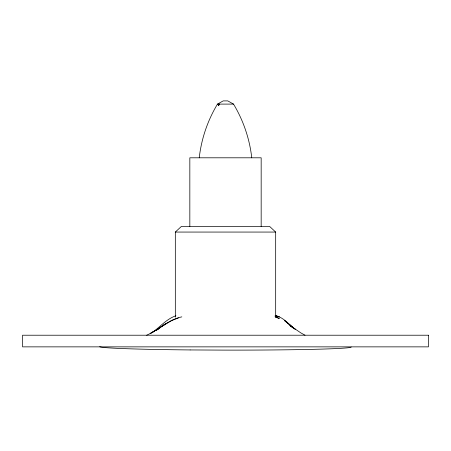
<?xml version="1.0" encoding="UTF-8"?>
<svg xmlns="http://www.w3.org/2000/svg" width="451" height="451" viewBox="0 0 451 451"><rect width="100%" height="100%" fill="white"/><g stroke="black" fill="none" stroke-linecap="round" stroke-linejoin="round"><path stroke-width="0.68" d="M199.241 157.799C201.377 138.863 207.646 120.417 217.483 104.096L223.211 100.894L227.789 100.894L233.517 104.096C243.354 120.417 249.623 138.863 251.759 157.799M219.287 104.096L218.555 105.709L219.361 104.096M175.326 317.149L175.326 232.062L181.347 226.464L269.653 226.464L275.674 232.062L275.674 317.149M157.749 329.472L160.979 326.981L156.136 330.425L160.979 327.071M152.37 332.483C160.178 326.851 166.537 318.942 175.918 315.756M161.514 326.687L166.357 323.243L161.514 326.603L171.735 320.52L178.455 317.921M146.631 335.251C158.724 329.777 168.499 319.59 181.821 316.867M217.483 104.096L233.517 104.096M175.326 232.062L275.674 232.062M190.17 349.942L222.597 350.106A125.728 3.287 0.1 0 0 351.154 347.022M275.121 315.412L279.304 316.873L275.273 315.689C283.093 317.098 288.279 323.615 293.973 328.565M275.121 316.85L279.304 318.547L275.121 316.557M305.006 335.2L300.823 332.889L290.061 325.526L295.439 329.388L290.061 325.301L293.973 328.649M261.168 226.464L261.168 157.799L189.832 157.799L189.832 226.464M190.091 349.942A125.728 3.287 0.1 0 1 99.767 346.616M155.601 330.357L150.217 333.571L155.601 330.38M428.45 335.217L22.55 335.217L22.55 346.864L428.45 346.864L428.45 335.217M290.061 324.991L284.682 320.684L292.017 326.975L290.061 324.991"/></g></svg>
